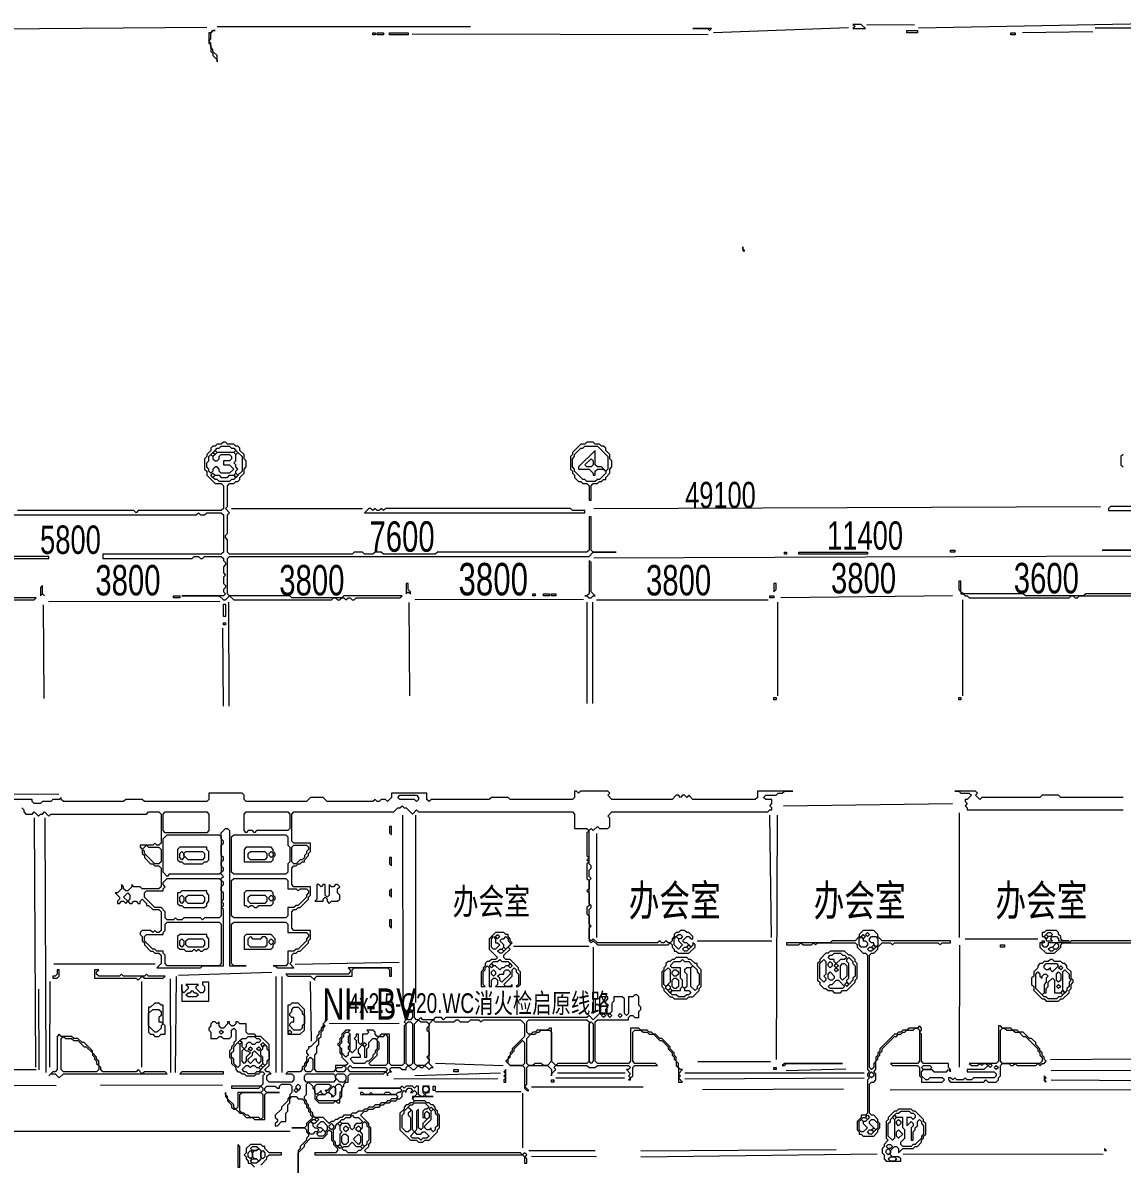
# Model space of a CAD drawing. Extents: x 10 to 1971, y 11 to 1392.
# Drawn here: x 560 to 1089, y 823 to 1373 of the extents above; entities that cross this region are included whole.
import ezdxf

# ---------------------------------------------------------------- set-up
doc = ezdxf.new("R2010")
doc.units = 0
for name, color, linetype, lineweight in [('OCR_TEXT', 6, 'Continuous', 0), ('TEXT_FALLBACK_OUTLINE', 2, 'Continuous', 0), ('TRACE_CURVE', 6, 'Continuous', 0), ('TRACE_STRAIGHT', 5, 'Continuous', 0), ('TRACE_TEXT_SYMBOL', 6, 'Continuous', 0)]:
    doc.layers.add(name, color=color, linetype=linetype, lineweight=lineweight)
doc.styles.add('wqy-unicode', font='wqy-unicode.lff')

msp = doc.modelspace()

# ---------------------------------------------------------------- linework, layer by layer
at = {"layer": 'TEXT_FALLBACK_OUTLINE', "color": 2}
for points in [[(1052, 936), (1051, 935), (1050, 935), (1050, 933), (1051, 933), (1052, 932), (1052, 931), (1055, 931), (1054, 932), (1055, 933), (1057, 933), (1058, 932), (1058, 931), (1063, 931), (1060, 931), (1059, 932), (1059, 933), (1058, 934), (1058, 935), (1057, 936)], [(1051, 933), (1052, 934), (1053, 933), (1052, 932)], [(1052, 934), (1053, 935), (1054, 935), (1055, 934), (1054, 933), (1053, 933)], [(1050, 931), (1051, 931), (1051, 930), (1050, 930)]]:
    msp.add_lwpolyline(points, close=True, dxfattribs=at)
at = {"layer": 'TRACE_CURVE', "color": 6}
for points in [[(656, 1171), (655, 1170), (653, 1170), (652, 1169), (651, 1169), (650, 1168), (650, 1167), (648, 1165), (648, 1164), (647, 1163), (647, 1158), (648, 1157), (648, 1155), (652, 1151), (655, 1151), (656, 1150), (656, 1139), (655, 1138), (615, 1138), (614, 1137), (613, 1138), (557, 1138)], [(667, 1162), (666, 1163), (666, 1165), (664, 1167), (664, 1168), (663, 1169), (662, 1169), (661, 1170), (658, 1170), (657, 1171), (656, 1171)], [(1089, 1165), (1088, 1164), (1088, 1160), (1089, 1159)], [(661, 1095), (708, 1095), (709, 1096), (710, 1096), (711, 1095), (712, 1095), (713, 1096), (714, 1096), (715, 1095), (716, 1096), (717, 1096), (718, 1095), (719, 1095), (720, 1096), (741, 1096), (742, 1097), (714, 1097), (713, 1096), (689, 1096), (688, 1097), (659, 1097), (658, 1098), (658, 1115), (659, 1116), (832, 1116), (834, 1118), (845, 1118), (834, 1118), (833, 1119), (833, 1135), (832, 1135), (832, 1119), (831, 1118), (759, 1118), (758, 1117), (733, 1117), (732, 1118), (729, 1118), (728, 1117), (724, 1117), (723, 1118), (719, 1118), (718, 1117), (659, 1117), (658, 1118), (658, 1124), (657, 1125), (657, 1126), (658, 1127), (658, 1136), (659, 1137), (657, 1139), (658, 1140), (658, 1150), (659, 1151), (661, 1151), (662, 1152), (663, 1152), (664, 1153), (664, 1154), (666, 1156), (666, 1158), (667, 1159), (667, 1162)], [(554, 1136), (643, 1136), (644, 1137), (645, 1136), (647, 1136), (648, 1137), (655, 1137), (656, 1136), (656, 1118), (655, 1117), (598, 1117), (598, 1115), (641, 1115), (642, 1116), (644, 1116), (645, 1115), (646, 1115), (647, 1116), (655, 1116), (656, 1115), (656, 1114), (657, 1113), (657, 1112), (656, 1111), (656, 1108), (657, 1107), (656, 1106), (656, 1103), (657, 1102), (657, 1101), (656, 1100), (656, 1099), (657, 1098), (656, 1097), (636, 1097), (654, 1097), (656, 1095), (657, 1095), (659, 1097), (661, 1095)], [(1096, 1140), (1083, 1140), (1082, 1139), (1082, 1138), (1096, 1138)], [(1097, 1119), (1079, 1119), (1096, 1119)], [(825, 1003), (825, 1000), (824, 999), (794, 999), (793, 1000), (785, 1000), (784, 999), (756, 999), (755, 998), (754, 999), (754, 1002), (737, 1002), (737, 1000), (735, 998), (734, 999), (732, 999), (731, 998), (730, 998), (729, 999), (728, 998), (706, 998), (704, 1000), (698, 1000), (696, 998), (667, 998), (666, 999), (666, 1001), (665, 1002), (649, 1002), (649, 999), (648, 998), (618, 998), (617, 999), (609, 999), (608, 998), (579, 998), (578, 999), (578, 1000), (577, 999), (574, 999), (573, 998), (569, 998), (568, 997), (565, 997), (564, 998), (564, 999), (515, 999)], [(842, 1002), (841, 1003), (828, 1003), (827, 1002), (826, 1003), (825, 1003)], [(870, 930), (869, 931), (868, 930), (867, 930), (866, 931), (865, 930), (836, 930), (834, 932), (833, 931), (832, 932), (832, 937), (833, 938), (832, 939), (832, 946), (833, 947), (833, 948), (832, 949), (832, 960), (833, 961), (832, 962), (832, 965), (833, 966), (833, 967), (832, 968), (832, 984), (833, 985), (834, 984), (836, 986), (837, 985), (841, 985), (842, 986), (842, 990), (841, 991), (843, 993), (918, 993), (919, 994), (920, 994), (920, 995), (919, 996), (920, 997), (920, 999), (917, 999), (916, 1000), (917, 1001), (922, 1001), (923, 1002), (925, 1002), (926, 1003), (930, 1003), (913, 1003), (913, 1000), (912, 999), (882, 999), (880, 1001), (879, 1000), (878, 1001), (877, 1001), (876, 1000), (875, 1001), (874, 1001), (872, 999), (843, 999), (841, 1001), (842, 1002)], [(559, 995), (560, 994), (560, 993)], [(660, 939), (661, 940), (686, 940), (687, 939), (687, 935), (696, 935), (697, 934), (697, 933), (696, 932), (696, 931), (692, 927), (691, 927), (690, 926), (687, 926), (687, 920), (686, 919), (680, 919), (681, 919), (682, 918), (690, 918), (688, 920), (689, 921), (689, 924), (690, 925), (691, 925), (692, 926), (693, 926), (697, 930), (697, 931), (698, 932), (698, 936), (690, 936), (689, 937), (689, 945), (690, 946), (691, 946), (692, 947), (693, 947), (697, 951), (697, 952), (698, 953), (698, 957), (690, 957), (689, 958), (689, 966), (690, 967), (691, 967), (692, 968), (693, 968), (694, 969), (695, 969), (695, 970), (697, 972), (697, 973), (698, 974), (698, 978), (690, 978), (689, 979), (689, 992), (690, 993), (738, 993), (740, 995), (741, 995), (742, 996)], [(742, 996), (743, 995), (744, 995), (747, 992), (749, 994), (750, 993), (824, 993), (825, 992), (825, 985), (831, 985), (832, 984), (831, 983), (831, 972), (832, 971), (831, 970), (832, 969), (831, 968), (831, 961), (832, 960), (832, 956), (831, 955), (832, 954), (832, 948), (831, 947), (831, 944), (832, 943), (832, 931), (833, 930), (834, 931), (836, 929), (870, 929), (871, 930), (872, 929), (872, 928), (873, 927), (873, 926), (874, 926), (875, 925), (880, 925), (883, 928), (883, 929), (882, 930), (882, 929), (881, 928), (879, 930), (878, 930), (877, 931), (879, 933), (880, 933), (881, 932), (882, 932), (882, 933), (880, 935), (879, 935), (878, 936), (876, 936), (875, 935), (874, 935), (873, 934), (873, 933), (872, 932), (872, 931), (871, 930), (870, 930)], [(560, 993), (561, 992), (564, 992), (565, 993), (567, 991), (568, 992), (569, 992), (570, 993), (572, 991), (573, 992), (619, 992), (620, 993), (625, 993), (626, 992), (626, 978), (625, 977), (624, 977), (623, 978), (622, 977), (616, 977), (616, 976), (617, 975), (617, 973), (618, 972), (618, 971), (621, 968), (622, 968), (623, 967), (625, 967), (626, 966), (626, 957), (625, 956), (617, 956), (616, 957), (613, 957), (612, 958), (612, 957), (610, 955), (609, 955), (608, 956), (608, 957), (607, 958), (607, 956), (605, 954), (604, 954), (606, 952), (606, 951), (605, 950), (605, 949), (606, 949), (607, 950), (608, 950), (609, 949), (610, 950), (611, 949), (612, 949), (613, 950), (614, 950), (615, 949), (616, 949), (616, 950), (617, 951), (619, 949), (619, 948)], [(619, 948), (620, 948), (622, 946), (625, 946), (626, 945), (626, 936), (625, 935), (624, 935), (623, 936), (622, 935), (621, 936), (617, 936), (616, 935), (616, 934), (617, 933), (617, 931), (618, 930), (618, 929), (621, 926), (622, 926), (623, 925), (625, 925), (626, 924), (626, 920), (624, 918), (645, 918), (646, 919), (656, 919), (656, 946), (655, 947), (656, 948), (656, 949), (655, 950), (656, 951), (656, 954), (655, 955), (655, 957), (656, 958), (656, 959), (655, 960), (655, 961), (656, 962), (655, 963), (655, 964), (656, 965), (656, 966), (655, 967), (655, 969), (656, 970), (656, 971), (655, 972), (655, 977), (656, 978), (656, 979), (655, 980), (655, 983), (657, 985), (658, 985), (659, 984), (659, 919), (667, 919), (661, 919), (660, 920), (660, 939)], [(964, 936), (962, 934), (962, 933), (960, 931), (949, 931), (948, 930), (927, 930), (927, 929), (933, 929), (934, 930), (935, 929), (939, 929), (940, 930), (941, 929), (942, 930), (960, 930), (961, 929), (961, 928), (964, 925), (965, 925), (966, 924), (966, 869), (967, 868), (966, 867), (966, 866), (967, 865), (966, 864), (966, 848), (965, 847), (963, 847), (963, 846), (961, 844), (961, 840), (962, 839), (962, 838), (963, 838), (964, 837), (969, 837), (971, 839), (971, 840), (972, 841), (972, 843), (971, 844), (971, 845), (969, 847), (968, 847), (967, 848), (967, 862), (968, 863), (969, 863), (970, 864), (970, 867), (969, 868), (970, 869), (970, 873), (971, 874), (971, 875), (972, 876), (972, 877), (973, 878), (973, 879), (979, 885), (980, 885), (981, 886)], [(971, 927), (971, 928), (973, 930), (977, 930), (978, 929), (979, 930), (1000, 930), (1001, 929), (1002, 930), (1006, 930), (1006, 931), (973, 931), (971, 933), (971, 934), (969, 936), (964, 936)], [(981, 886), (982, 886), (983, 887), (984, 887), (985, 888), (988, 888), (989, 889), (990, 889), (991, 888), (991, 873), (990, 872), (977, 872), (978, 871), (990, 871), (991, 870), (991, 866), (992, 865), (992, 863), (1002, 863), (1003, 864), (1002, 865), (996, 865), (995, 864), (994, 864), (992, 866), (992, 868), (993, 869), (997, 869), (998, 868), (1004, 868), (1005, 869), (1006, 868), (1006, 869), (1005, 870), (1005, 872), (993, 872), (992, 873), (992, 886), (991, 887), (992, 888), (992, 889), (991, 890), (990, 889), (986, 889), (985, 888), (983, 888), (982, 887), (981, 887), (980, 886), (979, 886), (972, 879), (972, 878), (971, 877), (971, 876), (970, 875), (970, 873), (969, 872), (969, 870), (968, 869), (967, 870), (967, 924), (968, 925), (969, 925), (971, 927)], [(854, 905), (853, 904), (851, 904), (851, 896), (850, 895), (849, 896), (849, 903), (848, 904), (844, 904), (844, 902), (843, 901), (843, 897), (842, 896), (841, 896), (840, 897), (840, 898), (841, 899), (841, 900), (840, 901), (840, 902), (841, 903), (841, 904), (837, 904), (837, 896), (834, 893), (832, 895), (831, 894), (763, 894), (762, 893), (761, 894), (758, 894), (757, 893), (752, 893), (751, 894), (750, 893), (749, 893), (748, 894), (748, 899), (747, 900), (744, 897), (744, 893), (743, 892), (744, 891), (743, 890), (743, 872), (742, 871), (737, 871), (736, 872), (736, 886), (732, 886), (731, 885), (730, 885), (729, 886), (729, 887), (728, 888), (725, 888), (726, 887), (725, 886), (723, 886), (723, 882), (722, 881), (721, 882), (721, 886), (720, 886)], [(864, 886), (863, 886), (862, 887), (861, 887), (860, 888), (857, 888), (856, 889), (852, 889), (852, 873), (851, 872), (836, 872), (835, 873), (835, 892), (836, 893), (851, 893), (851, 894), (852, 895), (853, 895), (854, 894), (856, 894), (856, 897), (857, 898), (857, 899), (856, 900), (856, 904), (855, 905), (854, 905)], [(686, 867), (689, 867), (690, 866), (690, 864), (689, 863), (678, 863), (677, 864), (677, 866), (678, 867), (679, 867), (678, 868), (677, 868), (676, 869), (678, 871), (678, 881), (674, 885), (672, 885), (671, 886), (668, 886), (667, 887), (667, 891), (664, 891), (663, 892), (662, 892), (662, 891), (661, 890), (660, 890), (659, 891), (659, 892), (658, 892), (658, 891), (656, 889), (655, 889), (654, 890), (654, 892), (653, 891), (652, 892), (651, 892), (650, 891), (650, 890), (649, 889), (649, 888), (650, 887), (650, 884), (653, 884), (654, 885), (655, 885), (656, 884), (659, 884), (660, 885), (660, 888), (661, 889), (662, 888), (662, 883), (661, 882), (661, 881), (660, 880), (660, 879), (659, 878), (659, 875), (660, 874), (660, 872), (662, 870), (662, 869)], [(720, 886), (720, 885), (719, 884), (720, 883), (720, 879), (718, 877), (717, 878), (717, 886), (716, 887), (717, 888), (715, 888), (713, 886), (713, 885), (712, 884), (712, 882), (711, 881), (712, 880), (712, 877), (713, 876), (713, 875), (716, 872), (715, 871), (710, 871), (710, 869), (709, 868), (701, 868), (700, 869), (700, 876), (701, 877), (701, 880), (702, 881), (702, 884), (703, 885), (703, 887), (704, 888), (704, 889), (705, 890), (704, 891), (706, 893), (705, 893), (705, 892), (704, 891), (704, 890), (703, 889), (703, 888), (702, 887), (702, 886), (701, 885), (701, 883), (698, 880), (697, 880), (697, 879), (696, 878), (696, 877), (697, 876), (696, 875), (696, 873), (695, 872), (695, 871), (694, 870), (694, 869), (693, 868), (687, 868), (686, 867)], [(713, 860), (714, 861), (714, 862), (715, 863), (716, 863), (716, 866), (717, 867), (733, 867), (734, 868), (735, 867), (735, 866), (735, 867), (736, 868), (737, 868), (736, 869), (737, 870), (741, 870), (742, 869), (744, 869), (744, 870), (745, 871), (747, 869), (748, 869), (750, 871), (751, 870), (752, 870), (753, 871), (755, 869), (756, 870), (757, 870), (755, 872), (755, 891), (757, 893), (758, 892), (767, 892), (768, 893), (769, 893), (770, 892), (774, 892), (775, 893), (779, 893), (780, 892), (781, 893), (799, 893), (801, 891), (801, 885), (795, 879), (795, 878), (794, 877), (794, 876), (793, 875), (793, 874), (792, 873), (794, 871), (800, 871), (801, 870), (801, 860), (802, 859), (803, 859), (801, 861), (802, 862), (802, 870), (803, 871), (812, 871)], [(812, 871), (814, 869), (814, 866), (814, 867), (816, 869), (815, 870), (816, 871), (831, 871), (832, 870), (835, 870), (836, 871), (851, 871), (852, 870), (851, 869), (850, 869), (852, 867), (851, 866), (852, 865), (851, 864), (852, 864), (852, 865), (853, 866), (853, 870), (854, 871), (865, 871), (864, 872), (854, 872), (853, 873), (853, 887), (854, 888), (857, 888), (858, 887), (860, 887), (861, 886), (863, 886), (866, 883), (867, 883), (870, 880), (870, 879), (872, 877), (872, 876), (873, 875), (873, 874), (874, 873), (874, 871), (875, 870), (875, 863), (877, 863), (875, 865), (876, 866), (875, 867), (877, 869), (876, 869), (875, 870), (875, 872), (874, 873), (874, 875), (873, 876), (873, 877), (871, 879), (871, 880), (867, 884), (866, 884), (864, 886)], [(662, 869), (663, 868), (664, 868), (665, 867), (666, 867), (667, 866), (671, 866), (672, 867), (673, 867), (674, 868), (675, 868), (676, 867), (675, 866), (675, 862), (674, 861), (660, 861), (660, 860), (673, 860), (674, 861), (675, 860), (675, 859), (674, 858), (663, 858), (663, 851), (662, 850), (661, 851), (661, 852), (658, 855), (658, 856), (657, 857), (657, 858), (657, 856), (658, 855), (658, 854), (660, 852), (660, 851), (661, 850), (662, 850), (664, 848), (665, 848), (667, 846), (670, 846), (671, 845), (676, 845), (676, 857), (677, 858), (683, 858), (677, 858), (676, 859), (676, 860), (677, 861), (681, 861), (682, 860), (683, 860), (683, 861), (684, 862), (688, 862), (689, 861), (689, 858), (688, 857), (688, 856), (687, 855), (687, 854), (684, 851)], [(736, 858), (734, 858), (733, 857), (728, 857), (727, 858), (726, 857), (724, 857), (723, 858), (722, 858), (722, 857), (739, 857), (740, 856), (739, 855), (737, 855), (736, 854), (735, 854), (734, 853), (732, 853), (731, 852), (729, 852), (728, 851), (726, 851), (725, 850), (724, 850), (723, 849), (721, 849), (720, 848), (718, 848), (717, 847), (714, 847), (713, 846), (712, 846), (711, 845), (710, 845), (709, 844), (708, 844), (707, 843), (704, 846), (700, 846), (699, 847), (699, 848), (698, 849), (698, 850), (697, 851), (697, 852), (696, 853), (696, 854), (695, 855), (695, 856), (696, 857), (696, 862), (697, 863), (699, 861), (699, 860), (700, 859), (700, 855), (702, 853), (709, 853), (710, 854), (711, 853), (712, 853), (712, 855), (713, 856), (713, 860)], [(692, 811), (692, 829), (695, 832), (695, 833), (698, 836), (704, 836), (706, 838), (706, 839), (707, 840), (708, 839), (708, 835), (709, 834), (709, 833), (711, 831), (711, 830), (710, 829), (700, 829), (700, 828), (800, 828), (801, 827), (801, 824), (802, 824), (802, 826), (801, 827), (802, 828), (801, 829), (800, 828), (799, 829), (725, 829), (724, 830), (726, 832), (726, 833), (727, 834), (727, 841), (726, 842), (726, 843), (722, 847), (724, 849), (725, 849), (726, 850), (728, 850), (729, 851), (731, 851), (732, 852), (733, 852), (734, 853), (736, 853), (737, 854), (739, 854), (740, 855), (741, 855), (742, 856), (742, 858), (743, 859), (744, 858), (744, 859), (745, 860), (746, 860), (747, 859), (746, 858), (747, 858), (748, 859), (749, 858)], [(749, 858), (749, 857), (748, 856), (747, 856), (747, 855), (748, 854), (747, 853), (746, 853), (745, 852), (744, 852), (743, 851), (743, 850), (741, 848), (741, 840), (746, 835), (749, 835), (750, 834), (752, 834), (753, 835), (755, 835), (759, 839), (759, 840), (760, 841), (760, 847), (759, 848), (759, 849), (758, 850), (758, 851), (757, 852), (756, 852), (755, 853), (754, 853), (753, 854), (748, 854), (747, 855), (748, 856), (757, 856), (754, 856), (753, 857), (754, 858), (755, 858), (755, 861), (752, 861), (752, 858), (753, 857), (752, 856), (751, 856), (750, 857), (750, 861), (749, 861), (748, 860), (747, 861), (744, 861), (743, 860), (742, 861), (741, 860), (721, 860), (741, 860), (742, 859), (741, 858), (740, 858), (739, 857), (737, 857), (736, 858)], [(684, 851), (684, 850), (681, 847), (681, 846), (682, 845), (682, 844), (681, 843), (681, 842), (682, 842), (684, 844), (686, 844), (686, 848), (687, 849), (687, 852), (688, 853), (688, 855), (689, 856), (691, 856), (692, 855), (694, 855), (695, 854), (695, 853), (696, 852), (696, 851), (697, 850), (697, 849), (698, 848), (698, 847), (699, 846), (696, 843), (696, 842), (695, 841), (689, 841), (695, 841), (696, 840), (696, 839), (697, 838), (697, 837), (696, 836), (696, 835), (693, 832), (693, 831), (692, 830), (692, 729)], [(674, 823), (677, 826), (677, 827), (678, 828), (684, 828), (684, 829), (678, 829), (676, 831), (676, 832), (675, 832), (674, 833), (669, 833), (667, 831), (667, 829), (666, 828), (667, 827), (667, 826), (668, 825), (668, 824), (669, 824), (671, 822)]]:
    msp.add_lwpolyline(points, dxfattribs=at)
for points in [[(649, 1164), (650, 1165), (651, 1164), (651, 1163), (652, 1162), (653, 1162), (654, 1163), (654, 1164), (655, 1165), (659, 1165), (660, 1164), (660, 1163), (659, 1162), (656, 1162), (656, 1160), (659, 1160), (661, 1158), (659, 1156), (655, 1156), (654, 1157), (654, 1158), (653, 1159), (652, 1159), (651, 1158), (651, 1157), (650, 1156), (649, 1157), (649, 1158), (648, 1159), (648, 1161), (649, 1162)], [(650, 1165), (651, 1166), (652, 1165), (651, 1164)], [(651, 1166), (652, 1167), (653, 1166), (652, 1165)], [(654, 1168), (655, 1169), (659, 1169), (660, 1168), (661, 1168), (662, 1167), (661, 1166), (653, 1166), (652, 1167), (653, 1168)], [(661, 1166), (662, 1167), (663, 1166), (662, 1165)], [(662, 1165), (663, 1166), (665, 1164), (665, 1157), (663, 1155), (662, 1156), (662, 1157), (663, 1158), (662, 1159), (662, 1160), (661, 1161), (662, 1162)], [(650, 1155), (651, 1156), (652, 1155), (651, 1154)], [(651, 1154), (652, 1155), (654, 1155), (655, 1154), (658, 1154), (659, 1155), (661, 1155), (662, 1154), (661, 1153), (660, 1153), (659, 1152), (654, 1152), (653, 1153), (652, 1153)], [(661, 1155), (662, 1156), (663, 1155), (662, 1154)], [(740, 1000), (741, 1001), (749, 1001), (750, 1000), (750, 999), (749, 998), (748, 999), (741, 999)], [(627, 992), (628, 993), (648, 993), (649, 992), (649, 984), (648, 983), (628, 983), (627, 984)], [(666, 992), (667, 993), (687, 993), (688, 992), (688, 985), (687, 984), (672, 984), (671, 983), (670, 984), (668, 984), (667, 983), (666, 984)], [(629, 982), (654, 982), (655, 981), (655, 964), (654, 963), (630, 963), (629, 962), (627, 964), (627, 980)], [(660, 981), (661, 982), (686, 982), (687, 981), (687, 977), (688, 976), (688, 969), (687, 968), (687, 964), (686, 963), (661, 963), (660, 964)], [(619, 977), (620, 976), (625, 976), (626, 975), (626, 969), (625, 968), (623, 968), (618, 973), (618, 974), (617, 975)], [(689, 976), (690, 977), (696, 977), (697, 976), (697, 975), (696, 974), (696, 973), (695, 972), (695, 971), (694, 970), (693, 970), (691, 968), (690, 968), (689, 969)], [(629, 961), (654, 961), (655, 960), (655, 943), (654, 942), (647, 942), (646, 941), (645, 942), (637, 942), (636, 941), (634, 941), (633, 942), (632, 941), (629, 941), (628, 942), (628, 945), (626, 947), (623, 947), (618, 952), (618, 954), (619, 955), (627, 955), (627, 956), (628, 957), (627, 958), (627, 959)], [(660, 960), (661, 961), (686, 961), (687, 960), (687, 956), (691, 956), (692, 955), (693, 956), (696, 956), (697, 955), (697, 954), (696, 953), (696, 952), (692, 948), (691, 948), (690, 947), (687, 947), (687, 943), (686, 942), (661, 942), (660, 943)], [(610, 954), (611, 953), (611, 951), (610, 950), (608, 952)], [(628, 939), (629, 940), (654, 940), (655, 939), (655, 920), (654, 919), (629, 919), (628, 920), (628, 924), (627, 925), (627, 926), (624, 926), (623, 927), (622, 927), (618, 931), (618, 933), (619, 934), (627, 934), (627, 935), (628, 936)], [(874, 933), (875, 934), (876, 934), (877, 933), (876, 932), (875, 932)], [(963, 933), (964, 934), (965, 933), (964, 932)], [(965, 934), (966, 935), (967, 934), (966, 933)], [(873, 932), (874, 933), (875, 932), (875, 931), (877, 929), (875, 927), (873, 929)], [(879, 928), (880, 929), (881, 928), (880, 927)], [(962, 932), (963, 933), (964, 932), (964, 931), (965, 931), (966, 930), (966, 929), (965, 928), (963, 928), (962, 929)], [(967, 932), (968, 933), (970, 933), (971, 932), (971, 929), (970, 928), (969, 929), (969, 930), (968, 930), (967, 931)], [(968, 928), (969, 929), (970, 928), (969, 927)], [(877, 927), (878, 928), (879, 928), (880, 927), (879, 926), (878, 926)], [(966, 927), (967, 928), (968, 928), (969, 927), (968, 926), (967, 926)], [(744, 897), (745, 898), (746, 898), (747, 897), (747, 894), (746, 893), (745, 893), (744, 894)], [(838, 895), (839, 896), (840, 895), (839, 894)], [(841, 895), (842, 896), (843, 895), (842, 894)], [(846, 895), (847, 896), (848, 895), (847, 894)], [(744, 891), (745, 892), (746, 892), (747, 891), (747, 872), (746, 871), (745, 871), (744, 872)], [(750, 893), (751, 892), (754, 892), (755, 891), (755, 890), (754, 889), (754, 888), (755, 887), (755, 876), (754, 875), (755, 874), (755, 873), (753, 871), (749, 871), (748, 872), (748, 891)], [(802, 892), (803, 893), (831, 893), (832, 892), (832, 873), (831, 872), (817, 872), (816, 871), (814, 873), (814, 889), (813, 889), (812, 888), (807, 888), (806, 887), (805, 887), (804, 886), (803, 886), (802, 887)], [(832, 891), (833, 892), (834, 891), (834, 873), (833, 872), (832, 873)], [(654, 887), (655, 888), (656, 887), (655, 886)], [(667, 884), (668, 885), (671, 885), (672, 884), (673, 884), (674, 883), (673, 882), (672, 882), (671, 881), (670, 881), (669, 882), (668, 882), (667, 881), (667, 880), (666, 879), (665, 880), (665, 882), (664, 883), (665, 884)], [(714, 886), (715, 887), (716, 887), (717, 886), (716, 885), (716, 882), (717, 881), (716, 880), (716, 879), (717, 878), (716, 877), (716, 876), (715, 875), (713, 877), (713, 879), (712, 880), (712, 881), (713, 882), (713, 884), (714, 885)], [(733, 885), (734, 886), (735, 885), (735, 872), (734, 871), (727, 871), (726, 872), (730, 876), (730, 878), (731, 879), (731, 882), (730, 883), (730, 884), (731, 885)], [(808, 887), (809, 888), (813, 888), (814, 887), (814, 873), (812, 871), (810, 871), (809, 872), (806, 872), (805, 871), (803, 871), (802, 872), (802, 884), (804, 886), (806, 886), (807, 887)], [(663, 882), (664, 881), (664, 871), (663, 870), (661, 872), (661, 874), (660, 875), (660, 877), (661, 878), (661, 880)], [(663, 882), (664, 883), (665, 882), (664, 881)], [(665, 878), (666, 879), (667, 878), (668, 878), (669, 877), (667, 875), (667, 873), (666, 872), (665, 873)], [(668, 879), (669, 880), (670, 879), (669, 878)], [(672, 879), (673, 880), (674, 879), (673, 878)], [(674, 881), (675, 882), (676, 881), (675, 880)], [(675, 880), (676, 881), (677, 880), (677, 879), (678, 878), (678, 874), (677, 873), (677, 872), (676, 871), (675, 872), (675, 875), (674, 876), (674, 878), (675, 879)], [(728, 884), (729, 884), (730, 883), (730, 879), (729, 878), (729, 877), (728, 876), (728, 875), (726, 873), (725, 873), (724, 872), (719, 872), (717, 874), (718, 875), (722, 875), (722, 876), (721, 877), (721, 879), (723, 881), (724, 880), (724, 875), (725, 875), (725, 879), (726, 880), (726, 882)], [(723, 881), (724, 882), (725, 881), (724, 880)], [(800, 883), (801, 882), (801, 872), (800, 871), (794, 871), (793, 872), (793, 874), (794, 875), (794, 876), (796, 878), (796, 879)], [(670, 877), (671, 878), (674, 875), (674, 873), (673, 872), (672, 873), (672, 874), (671, 874), (669, 872), (668, 873), (668, 874), (670, 876)], [(697, 874), (698, 875), (699, 874), (699, 869), (698, 868), (696, 868), (695, 869), (695, 870), (696, 871), (696, 872), (697, 873)], [(667, 871), (668, 871), (669, 870), (670, 871), (671, 871), (672, 870), (673, 870), (674, 869), (673, 868), (672, 868), (671, 867), (668, 867), (667, 868), (666, 868), (665, 869)], [(673, 870), (674, 871), (675, 870), (674, 869)], [(674, 871), (675, 872), (676, 871), (675, 870)], [(713, 870), (714, 871), (715, 870), (715, 869), (714, 868), (711, 868), (710, 869), (711, 870)], [(716, 870), (717, 871), (718, 870), (734, 870), (735, 869), (734, 868), (717, 868), (716, 869)], [(967, 867), (968, 868), (969, 867), (969, 866), (968, 865), (967, 866)], [(992, 870), (993, 871), (996, 871), (997, 870), (996, 869), (993, 869)], [(695, 866), (696, 867), (709, 867), (710, 866), (710, 864), (709, 863), (696, 863), (695, 864)], [(710, 866), (711, 867), (714, 867), (715, 866), (715, 864), (714, 863), (712, 863), (710, 865)], [(664, 857), (665, 858), (674, 858), (675, 857), (675, 846), (674, 845), (673, 846), (669, 846), (668, 847), (667, 847), (666, 848), (665, 848), (664, 849)], [(690, 859), (691, 860), (692, 859), (691, 858)], [(691, 861), (692, 862), (693, 861), (693, 860), (692, 859), (691, 860)], [(700, 861), (701, 862), (707, 862), (708, 861), (706, 859), (705, 859), (706, 858), (705, 857), (704, 857), (703, 858), (703, 859), (701, 857), (700, 858)], [(710, 861), (711, 862), (712, 862), (713, 861), (713, 859), (712, 858), (712, 855), (711, 854), (702, 854), (701, 855), (701, 856), (702, 857), (705, 857), (706, 858), (707, 858), (708, 857), (708, 856), (709, 856), (710, 857)], [(709, 861), (710, 860), (710, 857), (709, 856), (707, 858), (707, 859)], [(752, 860), (753, 861), (754, 861), (755, 860), (755, 859), (754, 858), (753, 858), (752, 859)], [(747, 852), (748, 853), (753, 853), (755, 851), (754, 850), (753, 850), (752, 849), (752, 846), (753, 846), (754, 845), (752, 843), (752, 841), (751, 840), (750, 841), (750, 850), (749, 849), (749, 840), (748, 839), (747, 840), (747, 849), (745, 851), (746, 852)], [(700, 845), (701, 846), (702, 845), (701, 844)], [(717, 846), (718, 847), (719, 846), (721, 846), (723, 844), (722, 843), (720, 843), (719, 842), (719, 841), (718, 840), (717, 841), (717, 842), (716, 843), (713, 843), (712, 844), (713, 845), (714, 845), (715, 846)], [(745, 851), (746, 850), (746, 849), (745, 848), (745, 847), (746, 846), (746, 840), (745, 839), (744, 839), (742, 841), (742, 847), (743, 848), (743, 849)], [(756, 849), (757, 850), (758, 849), (758, 848), (759, 847), (759, 842), (758, 841), (758, 840), (757, 839), (756, 840), (756, 841), (755, 840), (754, 840), (753, 841), (753, 842), (756, 845)], [(753, 848), (754, 849), (755, 848), (755, 846), (754, 845), (753, 846)], [(755, 850), (756, 851), (757, 850), (756, 849)], [(963, 845), (964, 846), (965, 846), (966, 845), (965, 844), (964, 844)], [(965, 846), (966, 847), (967, 846), (966, 845)], [(697, 843), (698, 844), (699, 843), (699, 842), (700, 841), (701, 841), (702, 840), (701, 839), (700, 839), (699, 838), (698, 838), (697, 839)], [(698, 844), (699, 845), (700, 845), (701, 844), (700, 843), (699, 843)], [(703, 844), (704, 844), (706, 842), (706, 840), (705, 839), (703, 841), (702, 841), (701, 842)], [(707, 842), (708, 843), (709, 842), (709, 841), (708, 840), (707, 841)], [(710, 842), (711, 843), (712, 842), (712, 840), (713, 839), (712, 838), (712, 833), (711, 832), (710, 833), (710, 834), (709, 835), (709, 840), (710, 841)], [(711, 843), (712, 844), (713, 843), (712, 842)], [(714, 841), (715, 842), (716, 841), (716, 840), (715, 839), (714, 840)], [(720, 841), (721, 842), (722, 841), (722, 840), (721, 839), (720, 840)], [(723, 843), (724, 844), (725, 843), (725, 842), (726, 841), (726, 835), (725, 834), (725, 833), (724, 832), (723, 833), (723, 838), (722, 839), (722, 840), (723, 841)], [(962, 844), (963, 845), (964, 844), (964, 843), (966, 841), (964, 839), (963, 839), (962, 840)], [(967, 844), (968, 845), (969, 845), (971, 843), (971, 841), (970, 840), (967, 843)], [(968, 840), (969, 841), (970, 840), (969, 839)], [(703, 839), (704, 840), (705, 839), (705, 838), (704, 837), (702, 837), (701, 838), (702, 839)], [(713, 837), (714, 838), (715, 838), (716, 837), (716, 834), (715, 833), (714, 833), (713, 834)], [(721, 838), (722, 837), (722, 834), (721, 833), (719, 835), (719, 836)], [(748, 839), (749, 838), (751, 838), (752, 839), (753, 839), (755, 837), (754, 836), (752, 836), (751, 835), (750, 836), (747, 836), (746, 837)], [(966, 839), (967, 840), (968, 840), (969, 839), (968, 838), (967, 838)], [(668, 829), (669, 830), (670, 829), (670, 827), (669, 826), (668, 827)], [(669, 831), (670, 832), (672, 832), (673, 831), (672, 830), (670, 830)], [(672, 830), (673, 831), (674, 830), (674, 826), (673, 825), (672, 826), (671, 826), (670, 827), (670, 829), (671, 830)], [(674, 829), (675, 830), (676, 829), (676, 827), (675, 826), (674, 827)], [(711, 832), (712, 833), (713, 832), (712, 831)], [(718, 834), (720, 832), (722, 832), (723, 831), (722, 830), (721, 830), (720, 829), (716, 829), (715, 830), (714, 830), (713, 831), (714, 832), (716, 832)], [(722, 832), (723, 833), (724, 832), (723, 831)], [(669, 825), (670, 826), (672, 826), (673, 825), (672, 824), (670, 824)]]:
    msp.add_lwpolyline(points, close=True, dxfattribs=at)
at = {"layer": 'TRACE_STRAIGHT', "color": 5}
for p, q in [((486.87, 1369.5), (648.12, 1370.59)), ((653, 1371), (775, 1371)), ((891.86, 1368.14), (956.91, 1370.52)), ((965.62, 1371.99), (988.62, 1371.77)), ((990.62, 1370.28), (1119.4, 1372.76)), ((1040.6, 1368.12), (1074.38, 1368.55)), ((1075.62, 1370.34), (1743.13, 1370.59)), ((746.87, 1367.51), (889.38, 1367.2)), ((660, 1139), (723, 1139)), ((834.37, 1139.01), (1078.13, 1140.05)), ((834.38, 1115.22), (1095.63, 1116.18)), ((571.87, 1094.3), (654.38, 1094.46)), ((658.55, 1093.88), (658.61, 1043.87)), ((745.27, 1093.87), (745.58, 1048.86)), ((748.12, 1095.29), (829.38, 1095.36)), ((831.06, 1045.12), (831.11, 1093.88)), ((833.61, 1093.88), (833.61, 1045.12)), ((835.62, 1095.06), (918.13, 1095.15)), ((922.65, 1093.88), (922.66, 1048.87)), ((924.35, 1096.17), (1006.87, 1097.08)), ((1011.67, 1095.13), (1011.75, 1048.87)), ((569.28, 1092.62), (569.61, 1047.61)), ((655.57, 1081.38), (655.87, 1043.88)), ((461.87, 1001.86), (576.88, 1001.56)), ((925.58, 995.96), (1006.85, 997.01)), ((564.98, 990.12), (565.54, 870.12)), ((570.08, 990.12), (570.64, 867.63)), ((742.27, 991.37), (742.39, 901.37)), ((748.57, 901.37), (748.61, 991.37)), ((918.84, 991.37), (919.67, 932.61)), ((922.28, 873.88), (922.71, 991.38)), ((1010.36, 932.62), (1010.36, 992.63)), ((835.76, 932.62), (835.8, 982.63)), ((795.63, 928.4), (831.88, 928.44)), ((884, 931), (920, 931)), ((1010.31, 870.13), (1010.38, 928.88)), ((1013, 932), (1048, 932)), ((834, 928), (834, 896)), ((574.37, 919.9), (623.13, 919.97)), ((690.61, 919.72), (740.61, 920.7)), ((630.36, 912.63), (630.53, 867.62)), ((633, 867.63), (633.48, 913.87)), ((634.4, 914.49), (679.39, 915.91)), ((681.44, 867.63), (681.49, 913.88)), ((684.27, 867.63), (684.3, 913.88)), ((566.98, 907.63), (567.2, 868.87)), ((572.53, 870.12), (572.69, 911.38)), ((616.59, 911.38), (616.65, 870.12)), ((697.79, 911.39), (698.22, 882.61)), ((706.88, 891.21), (740.63, 891.28)), ((1054.1, 873.93), (1094.38, 874.11)), ((528, 869), (566, 869)), ((758.11, 872.11), (790.7, 870.95)), ((884.37, 872.97), (919.38, 872.93)), ((926.88, 868.63), (955.64, 869.4)), ((1054.37, 868.57), (1141.87, 868.74)), ((738.12, 864.53), (788.13, 864.76)), ((748.13, 866.2), (789.38, 867.49)), ((816, 865), (849, 865)), ((816.88, 867.47), (849.38, 867.47)), ((878.12, 864.63), (964.38, 864.97)), ((878.13, 867.41), (964.38, 867.51)), ((1054.38, 864.01), (1144.38, 863.56)), ((526.87, 861.51), (575.62, 861.4)), ((596.87, 861.57), (655.62, 861.68)), ((758.13, 858.41), (799.38, 858.41)), ((800.12, 831.37), (800.19, 857.63)), ((804.37, 860.73), (858.12, 860.68)), ((886.6, 859.45), (954.39, 859.73)), ((976.87, 859.33), (1129.38, 859.35)), ((530.62, 839.34), (688.13, 839.35)), ((803, 830), (835, 830)), ((856.88, 829.85), (950.94, 830.5)), ((804.37, 827.31), (835.63, 827.26)), ((856.87, 827.04), (970.63, 828.43)), ((983.12, 828.44), (1079.38, 828.37))]:
    msp.add_line(p, q, dxfattribs=at)
at = {"layer": 'TRACE_TEXT_SYMBOL', "color": 6}
for points in [[(651, 1369), (650, 1368), (649, 1368), (649, 1363), (650, 1362), (650, 1359), (651, 1358), (651, 1357), (653, 1355), (653, 1354), (653, 1357), (651, 1359), (651, 1360), (650, 1361), (650, 1363), (649, 1364), (650, 1365), (650, 1368), (651, 1369), (652, 1369)], [(728, 1368), (729, 1368), (729, 1367), (728, 1367)], [(730, 1368), (733, 1368), (733, 1367), (730, 1367)], [(736, 1368), (745, 1368), (745, 1367), (736, 1367)], [(882, 1370), (889, 1370), (890, 1369), (891, 1370)], [(959, 1372), (960, 1371), (959, 1370), (965, 1370), (963, 1372)], [(985, 1369), (990, 1369), (990, 1368), (985, 1368)], [(1035, 1368), (1037, 1368), (1037, 1367), (1035, 1367)], [(906, 1265), (906, 1263), (907, 1263), (906, 1264)], [(831, 1171), (830, 1170), (828, 1170), (824, 1166), (824, 1165), (823, 1164), (823, 1158), (824, 1157), (824, 1156), (825, 1155), (825, 1154), (827, 1152), (828, 1152), (829, 1151), (831, 1151), (832, 1150), (832, 1143), (833, 1143), (833, 1150), (834, 1151), (836, 1151), (837, 1152), (838, 1152), (839, 1153), (840, 1153), (840, 1154), (842, 1156), (842, 1158), (843, 1159), (843, 1162), (842, 1163), (842, 1165), (840, 1167), (840, 1168), (839, 1169), (838, 1169), (837, 1170), (835, 1170), (834, 1171)], [(829, 1168), (830, 1169), (836, 1169), (841, 1164), (841, 1158), (840, 1157), (838, 1159), (836, 1159), (835, 1160), (835, 1167), (827, 1159), (827, 1158), (832, 1158), (834, 1156), (834, 1155), (835, 1155), (835, 1157), (836, 1158), (839, 1158), (840, 1157), (840, 1156), (837, 1153), (836, 1153), (835, 1152), (831, 1152), (830, 1153), (829, 1153), (825, 1157), (825, 1158), (824, 1159), (824, 1163), (825, 1164), (825, 1165), (828, 1168)], [(833, 1163), (834, 1162), (834, 1160), (833, 1159), (831, 1159), (830, 1160)], [(726, 1139), (724, 1137), (830, 1137), (830, 1138), (824, 1138), (823, 1139), (734, 1139), (733, 1138), (732, 1139), (731, 1138), (730, 1138), (729, 1139), (728, 1138), (727, 1139)], [(926, 1118), (927, 1118), (927, 1117), (926, 1117)], [(933, 1118), (966, 1118), (966, 1117), (933, 1117)], [(1006, 1119), (1008, 1119), (1008, 1118), (1006, 1118)], [(832, 1114), (832, 1098), (831, 1097), (830, 1097), (831, 1097), (832, 1096), (833, 1096), (834, 1097), (835, 1097), (833, 1099), (833, 1113)], [(569, 1102), (568, 1101), (568, 1097), (569, 1098), (570, 1097), (569, 1098)], [(744, 1103), (744, 1098), (745, 1099), (746, 1098), (746, 1099), (745, 1100), (745, 1103)], [(921, 1103), (921, 1099), (922, 1100), (922, 1103)], [(632, 1097), (635, 1097), (635, 1096), (632, 1096)], [(805, 1098), (806, 1098), (806, 1097), (805, 1097)], [(810, 1098), (813, 1098), (813, 1097), (810, 1097)], [(814, 1098), (816, 1098), (816, 1097), (814, 1097)], [(919, 1097), (921, 1097), (921, 1096), (919, 1096)], [(656, 1093), (657, 1093), (657, 1087), (656, 1087)], [(656, 1084), (657, 1084), (657, 1083), (656, 1083)], [(921, 1048), (922, 1048), (922, 1047), (921, 1047)], [(1010, 1048), (1011, 1048), (1011, 1047), (1010, 1047)], [(736, 986), (736, 983), (737, 982), (737, 986)], [(635, 976), (634, 975), (634, 970), (635, 969), (636, 969), (637, 968), (646, 968), (647, 969), (648, 969), (649, 970), (649, 974), (648, 975), (648, 976)], [(635, 973), (636, 974), (637, 973), (637, 971), (636, 970), (635, 971)], [(637, 973), (638, 974), (646, 974), (647, 973), (647, 971), (646, 970), (639, 970), (637, 972)], [(667, 976), (666, 975), (666, 969), (679, 969), (680, 970), (680, 971), (681, 972), (681, 973), (680, 974), (680, 975), (679, 976)], [(668, 973), (669, 974), (676, 974), (677, 973), (677, 971), (676, 970), (669, 970), (668, 971)], [(678, 973), (679, 974), (680, 973), (680, 972), (679, 971), (678, 972)], [(736, 971), (736, 968), (737, 967), (737, 971)], [(701, 958), (701, 951), (700, 950), (704, 950), (704, 951), (705, 952), (706, 951), (706, 950), (707, 949), (708, 950), (711, 950), (712, 951), (712, 953), (711, 954), (711, 956), (712, 957), (711, 958), (710, 958), (709, 957), (708, 957), (707, 958), (707, 953), (706, 952), (705, 953), (705, 958), (704, 958), (703, 957), (702, 958)], [(737, 956), (736, 955), (736, 953), (737, 952)], [(636, 955), (635, 954), (634, 954), (634, 949), (635, 948), (636, 948), (637, 947), (647, 947), (648, 948), (648, 949), (649, 950), (649, 953), (648, 954), (648, 955)], [(635, 952), (636, 953), (637, 952), (637, 950), (636, 949), (635, 950)], [(638, 952), (639, 953), (646, 953), (647, 952), (647, 950), (646, 949), (639, 949), (638, 950)], [(667, 955), (666, 954), (666, 948), (667, 948), (668, 947), (669, 948), (670, 948), (671, 947), (672, 947), (673, 948), (679, 948), (680, 949), (680, 950), (681, 951), (681, 952), (680, 953), (680, 954), (679, 955)], [(668, 952), (669, 953), (676, 953), (677, 952), (677, 950), (676, 949), (669, 949), (668, 950)], [(678, 952), (679, 953), (680, 952), (680, 951), (679, 950), (678, 951)], [(736, 941), (736, 938), (737, 937), (737, 941)], [(635, 934), (634, 933), (634, 928), (635, 927), (637, 927), (638, 926), (641, 926), (642, 927), (643, 926), (644, 927), (645, 926), (646, 926), (647, 927), (648, 927), (649, 928), (649, 932), (648, 933), (648, 934)], [(667, 934), (666, 933), (666, 927), (679, 927), (680, 928), (680, 929), (681, 930), (681, 932), (679, 934)], [(787, 935), (784, 932), (784, 927), (788, 923), (787, 922), (785, 922), (784, 921), (783, 921), (782, 920), (782, 919), (781, 918), (781, 917), (780, 916), (780, 909), (782, 909), (781, 910), (781, 916), (782, 917), (782, 918), (783, 919), (784, 918), (784, 909), (785, 909), (785, 912), (786, 913), (787, 913), (788, 912), (788, 910), (787, 909), (795, 909), (795, 910), (794, 909), (792, 909), (791, 910), (795, 914), (795, 917), (796, 918), (797, 917), (797, 916), (798, 915), (798, 910), (797, 909), (798, 909), (799, 910), (799, 916), (798, 917), (798, 918), (794, 922), (792, 922), (791, 923), (791, 924), (794, 927), (793, 928), (795, 930), (794, 931), (794, 932), (793, 933), (793, 934), (792, 934), (791, 935)], [(787, 933), (788, 934), (789, 933), (788, 932)], [(635, 931), (636, 932), (637, 931), (637, 929), (636, 928), (635, 929)], [(638, 931), (639, 932), (646, 932), (647, 931), (647, 929), (646, 928), (639, 928), (638, 929)], [(668, 932), (669, 933), (670, 932), (674, 932), (675, 933), (676, 933), (677, 932), (677, 929), (676, 928), (669, 928), (668, 929)], [(678, 931), (679, 932), (680, 931), (680, 930), (679, 929), (678, 930)], [(785, 932), (786, 933), (787, 932), (787, 930), (788, 930), (789, 929), (787, 927), (786, 927), (785, 928)], [(791, 932), (792, 933), (793, 932), (793, 931), (794, 930), (794, 929), (792, 927), (791, 928), (791, 929), (789, 931), (790, 932)], [(1030, 929), (1032, 929), (1032, 928), (1030, 928)], [(1064, 931), (1063, 930), (1053, 930), (1053, 929), (1052, 928), (1051, 928), (1050, 929), (1050, 930), (1049, 930), (1049, 928), (1052, 925), (1056, 925), (1059, 928), (1059, 929), (1060, 930), (1093, 930), (1094, 931)], [(1057, 930), (1058, 929), (1058, 928), (1057, 927), (1056, 927), (1055, 928)], [(788, 926), (789, 927), (790, 927), (791, 926), (790, 925), (789, 925)], [(790, 927), (791, 928), (792, 927), (791, 926)], [(874, 923), (873, 922), (872, 922), (871, 921), (870, 921), (869, 920), (869, 919), (868, 918), (868, 917), (867, 916), (867, 909), (868, 908), (868, 907), (871, 904), (872, 904), (873, 903), (879, 903), (880, 904), (882, 904), (885, 907), (885, 908), (886, 909), (886, 917), (884, 919), (884, 920), (883, 920), (881, 922), (880, 922), (879, 923)], [(948, 926), (947, 925), (946, 925), (943, 922), (943, 921), (942, 920), (942, 912), (943, 911), (943, 910), (945, 908), (946, 908), (947, 907), (949, 907), (950, 906), (953, 906), (954, 907), (956, 907), (960, 911), (960, 912), (961, 913), (961, 920), (960, 921), (960, 922), (958, 924), (957, 924), (955, 926)], [(949, 924), (950, 925), (953, 925), (954, 924), (955, 924), (956, 923), (955, 922), (953, 922), (951, 920), (950, 921), (950, 922), (948, 922), (947, 923), (948, 924)], [(956, 922), (957, 923), (959, 921), (959, 920), (960, 919), (960, 914), (959, 913), (959, 912), (957, 910), (956, 911), (956, 912), (957, 913), (957, 920), (956, 921)], [(1053, 927), (1054, 928), (1055, 928), (1056, 927), (1055, 926), (1054, 926)], [(716, 918), (717, 917), (717, 916), (716, 915), (686, 915), (687, 914), (698, 914), (700, 912), (700, 913), (701, 914), (718, 914), (718, 917), (719, 918), (735, 918), (736, 917), (736, 914), (737, 914), (737, 918)], [(784, 919), (785, 920), (786, 919), (785, 918)], [(788, 921), (789, 922), (790, 921), (793, 921), (794, 920), (793, 919), (792, 919), (791, 918), (790, 918), (789, 917), (787, 919), (786, 919), (785, 920), (786, 921)], [(793, 919), (794, 920), (795, 919), (794, 918)], [(870, 918), (871, 917), (871, 911), (869, 909), (868, 910), (868, 916)], [(876, 921), (877, 922), (878, 921), (880, 921), (882, 919), (881, 918), (879, 918), (878, 917), (878, 916), (879, 915), (879, 909), (878, 908), (877, 909), (877, 912), (876, 913), (876, 918), (872, 918), (871, 919), (873, 921)], [(881, 918), (882, 919), (884, 917), (884, 916), (885, 915), (885, 910), (884, 909), (884, 908), (883, 907), (881, 909)], [(945, 922), (946, 921), (946, 915), (945, 914), (946, 913), (946, 912), (945, 911), (943, 913), (943, 920)], [(947, 920), (948, 921), (949, 920), (949, 919), (948, 918), (947, 919)], [(950, 919), (951, 920), (952, 919), (951, 918)], [(950, 917), (951, 918), (952, 917), (951, 916)], [(953, 919), (954, 920), (955, 920), (956, 919), (956, 914), (954, 912), (953, 913)], [(1054, 922), (1053, 921), (1051, 921), (1050, 920), (1049, 920), (1048, 919), (1048, 918), (1046, 916), (1046, 914), (1045, 913), (1045, 910), (1046, 909), (1046, 907), (1050, 903), (1051, 903), (1052, 902), (1058, 902), (1059, 903), (1060, 903), (1063, 906), (1063, 907), (1064, 908), (1064, 910), (1065, 911), (1065, 912), (1064, 913), (1064, 916), (1062, 918), (1062, 919), (1061, 920), (1060, 920), (1059, 921), (1056, 921), (1055, 922)], [(1051, 919), (1052, 920), (1057, 920), (1058, 919), (1055, 916), (1054, 917), (1054, 918), (1053, 917), (1052, 917), (1051, 918)], [(1058, 918), (1059, 919), (1060, 918), (1059, 917)], [(576, 917), (576, 915), (575, 914), (574, 914), (574, 913), (576, 913), (577, 914), (577, 917)], [(594, 917), (594, 913), (614, 913), (615, 912), (617, 914), (618, 913), (627, 913), (628, 914), (620, 914), (619, 915), (618, 914), (608, 914), (607, 915), (606, 914), (596, 914), (595, 915), (595, 916), (596, 917)], [(785, 916), (786, 917), (787, 916), (787, 915), (786, 914), (785, 915)], [(791, 916), (792, 917), (793, 917), (794, 916), (794, 915), (790, 911), (789, 912), (789, 913), (788, 914), (789, 915), (791, 915)], [(872, 916), (873, 917), (874, 917), (875, 916), (875, 915), (874, 914), (873, 914), (872, 915)], [(872, 912), (873, 913), (874, 913), (875, 912), (875, 909), (874, 908), (873, 908), (872, 909)], [(947, 915), (948, 916), (950, 914), (950, 913), (949, 912), (948, 912), (947, 913)], [(951, 912), (952, 912), (955, 909), (954, 908), (948, 908), (947, 909), (948, 910), (949, 910)], [(1047, 915), (1048, 916), (1049, 915), (1049, 914), (1050, 913), (1050, 914), (1051, 915), (1052, 915), (1053, 914), (1052, 913), (1052, 911), (1051, 910), (1051, 906), (1050, 905), (1047, 908)], [(1055, 913), (1056, 912), (1056, 906), (1059, 906), (1060, 905), (1059, 904), (1058, 904), (1057, 903), (1053, 903), (1052, 904), (1051, 904), (1050, 905), (1051, 906), (1052, 906), (1052, 908), (1053, 909), (1053, 911)], [(1057, 915), (1058, 916), (1059, 915), (1059, 912), (1058, 911), (1057, 912)], [(1060, 916), (1061, 917), (1063, 915), (1063, 913), (1064, 912), (1063, 911), (1063, 909), (1062, 908), (1062, 907), (1061, 906), (1060, 907)], [(646, 911), (646, 910), (647, 909), (647, 907), (646, 906), (645, 906), (643, 908), (643, 909), (644, 910), (638, 910), (639, 909), (639, 908), (637, 906), (636, 907), (636, 910), (636, 902), (649, 902), (649, 911)], [(640, 906), (641, 907), (642, 906), (643, 906), (644, 905), (643, 904), (639, 904), (638, 905), (639, 906)], [(869, 909), (870, 910), (871, 909), (871, 908), (870, 907), (869, 908)], [(870, 907), (871, 908), (872, 907), (871, 906)], [(876, 908), (877, 909), (878, 908), (878, 907), (880, 907), (881, 906), (880, 905), (879, 905), (878, 904), (875, 904), (874, 905), (872, 905), (871, 906), (872, 907), (876, 907)], [(955, 910), (956, 911), (957, 910), (956, 909)], [(1057, 909), (1058, 910), (1059, 909), (1058, 908)], [(1059, 906), (1060, 907), (1061, 906), (1060, 905)], [(623, 901), (621, 899), (620, 899), (620, 887), (621, 886), (622, 886), (623, 885), (625, 885), (626, 886), (628, 886), (628, 890), (627, 891), (627, 900), (626, 900), (625, 901)], [(689, 901), (688, 900), (687, 900), (687, 886), (693, 886), (695, 888), (695, 898), (692, 901)], [(622, 898), (625, 898), (626, 897), (626, 895), (625, 894), (625, 892), (626, 892), (627, 891), (626, 890), (626, 889), (624, 887), (623, 887), (620, 890), (620, 896)], [(689, 898), (690, 899), (692, 899), (694, 897), (694, 896), (695, 895), (695, 891), (694, 890), (694, 889), (693, 888), (690, 888), (688, 890), (688, 891), (689, 892), (690, 892), (690, 894), (689, 894), (688, 895), (688, 896), (689, 897)], [(577, 886), (576, 885), (576, 869), (575, 868), (574, 868), (572, 866), (573, 867), (575, 867), (577, 865), (579, 867), (629, 867), (628, 868), (618, 868), (617, 867), (615, 869), (614, 868), (598, 868), (597, 869), (597, 870), (596, 871), (596, 873), (595, 874), (595, 875), (593, 877), (593, 878), (589, 882), (588, 882), (586, 884), (584, 884), (583, 885), (578, 885)], [(578, 884), (579, 885), (580, 884), (583, 884), (584, 883), (586, 883), (589, 880), (590, 880), (593, 877), (593, 876), (594, 875), (594, 874), (595, 873), (595, 872), (596, 871), (596, 869), (595, 868), (579, 868), (578, 869)], [(687, 887), (688, 888), (689, 887), (688, 886)], [(1030, 888), (1031, 889), (1032, 889), (1033, 888), (1036, 888), (1037, 887), (1039, 887), (1041, 885), (1042, 885), (1048, 879), (1048, 878), (1049, 877), (1049, 876), (1050, 875), (1050, 873), (1049, 872), (1031, 872), (1030, 873)], [(636, 868), (635, 867), (656, 867), (656, 868)], [(767, 869), (769, 869), (769, 868), (767, 868)], [(792, 869), (791, 868), (792, 867), (791, 866), (792, 865), (791, 864), (791, 863), (792, 863)], [(921, 870), (922, 870), (922, 869), (921, 869)], [(926, 872), (925, 871), (926, 871), (927, 872), (954, 872)], [(1024, 871), (1025, 872), (1026, 871), (1025, 870)], [(1027, 870), (1028, 871), (1029, 870), (1028, 869)], [(814, 864), (815, 864), (815, 863), (814, 863)], [(1051, 866), (1051, 864), (1052, 863), (1051, 864), (1052, 865)], [(757, 861), (758, 861), (758, 859), (757, 859)], [(981, 850), (980, 849), (979, 849), (976, 846), (976, 845), (975, 844), (975, 836), (976, 835), (974, 833), (974, 832), (973, 831), (973, 829), (974, 828), (974, 826), (975, 825), (982, 825), (982, 826), (981, 827), (978, 827), (977, 828), (977, 830), (979, 832), (980, 832), (981, 831), (981, 829), (983, 831), (988, 831), (989, 832), (990, 832), (992, 834), (992, 835), (993, 836), (993, 837), (994, 838), (994, 843), (993, 844), (993, 845), (989, 849), (988, 849), (987, 850)], [(977, 845), (978, 846), (979, 845), (979, 836), (978, 835), (976, 837), (976, 843), (977, 844)], [(978, 846), (979, 847), (980, 846), (979, 845)], [(981, 848), (982, 849), (986, 849), (987, 848), (988, 848), (989, 847), (989, 846), (988, 845), (987, 846), (985, 846), (985, 842), (987, 844), (988, 843), (988, 842), (987, 841), (987, 835), (988, 835), (988, 839), (989, 840), (989, 841), (990, 842), (990, 844), (991, 845), (992, 844), (992, 843), (993, 842), (993, 838), (992, 837), (992, 836), (989, 833), (988, 833), (987, 832), (983, 832), (982, 833), (982, 834), (984, 836), (984, 840), (983, 841), (983, 846), (980, 846), (979, 847), (980, 848)], [(980, 844), (981, 845), (982, 844), (982, 843), (981, 842), (980, 843)], [(980, 839), (981, 840), (983, 838), (981, 836), (980, 837)], [(663, 833), (663, 822), (664, 822), (664, 832)], [(975, 832), (976, 833), (977, 833), (978, 832), (977, 831), (976, 831)], [(975, 830), (976, 831), (977, 830), (977, 829), (976, 828), (975, 829)], [(1080, 831), (1080, 830), (1081, 830)], [(976, 826), (977, 827), (979, 827), (980, 826), (979, 825), (977, 825)]]:
    msp.add_lwpolyline(points, close=True, dxfattribs=at)
for points in [[(524, 1115), (572, 1115), (572, 1116), (525, 1116)], [(1096, 1098), (1071, 1098), (1070, 1097), (1042, 1097), (1041, 1098), (1012, 1098), (1011, 1099), (1011, 1104), (1010, 1104), (1010, 1100), (1011, 1099), (1011, 1098), (1012, 1098), (1013, 1097), (1014, 1097), (1015, 1096), (1063, 1096), (1064, 1097), (1065, 1097), (1066, 1096), (1067, 1096), (1068, 1097), (1095, 1097)], [(523, 1095), (565, 1095), (566, 1096), (524, 1096)], [(1089, 1000), (1059, 1000), (1058, 1001), (1050, 1001), (1049, 1000), (1021, 1000), (1020, 999), (1018, 1001), (1019, 1002), (1018, 1003), (1008, 1003), (1010, 1003), (1011, 1002), (1015, 1002), (1016, 1001), (1014, 999), (1013, 999), (1013, 998), (1014, 997), (1013, 996), (1014, 995), (1014, 994)], [(1014, 994), (1089, 994)], [(1029, 890), (1029, 873), (1028, 872), (1015, 872), (1016, 871), (1019, 871), (1020, 872), (1021, 871), (1022, 872), (1023, 872), (1024, 871), (1022, 869), (1014, 869), (1014, 868), (1027, 868), (1028, 867), (1028, 866), (1027, 865), (1017, 865), (1016, 864), (1014, 864), (1013, 865), (1012, 864), (1009, 864), (1008, 865), (1007, 864), (1006, 865), (1005, 865), (1005, 864), (1006, 863), (1022, 863), (1023, 864), (1024, 863), (1028, 863), (1029, 864), (1029, 865), (1030, 866), (1030, 871), (1031, 872), (1034, 872), (1035, 871), (1036, 871), (1037, 872), (1038, 871), (1047, 871), (1048, 872), (1049, 871), (1050, 872), (1051, 872), (1052, 873), (1051, 874), (1051, 875), (1050, 876), (1050, 877), (1049, 878), (1049, 879), (1047, 881), (1047, 882), (1045, 884), (1044, 884), (1041, 887), (1039, 887), (1038, 888), (1036, 888)], [(1036, 888), (1035, 889), (1031, 889), (1030, 890), (1029, 890)]]:
    msp.add_lwpolyline(points, dxfattribs=at)

# ---------------------------------------------------------------- texts
at = {"layer": 'OCR_TEXT', "color": 6, "style": 'wqy-unicode', "width": 0.72}
for s, height, p in [('49100', 12.69, (878.25, 1139.17)), ('7600', 14.642, (726.33, 1118.2)), ('11400', 13.666, (946.53, 1119.18)), ('5800', 13.666, (567.79, 1117.18)), ('3800', 14.642, (594.41, 1097.2)), ('3800', 14.642, (682.91, 1097.2)), ('3800', 15.618, (769.17, 1097.21)), ('3800', 14.642, (859.41, 1097.2)), ('3800', 14.642, (948.41, 1098.2)), ('3600', 14.642, (1036.39, 1098.2)), ('办会室', 12.654, (766.36, 943.59)), ('办会室', 15.026, (851.08, 942.89)), ('办会室', 15.026, (940.08, 942.89)), ('办会室', 15.026, (1027.58, 942.89)), ('NH-BV', 15.067, (703.75, 893)), ('4x2.5-G20.WC消火检启原线路', 9.4903, (716.26, 896.24))]:
    msp.add_text(s, height=height, dxfattribs=at).set_placement(p)

doc.saveas('drawing.dxf')
